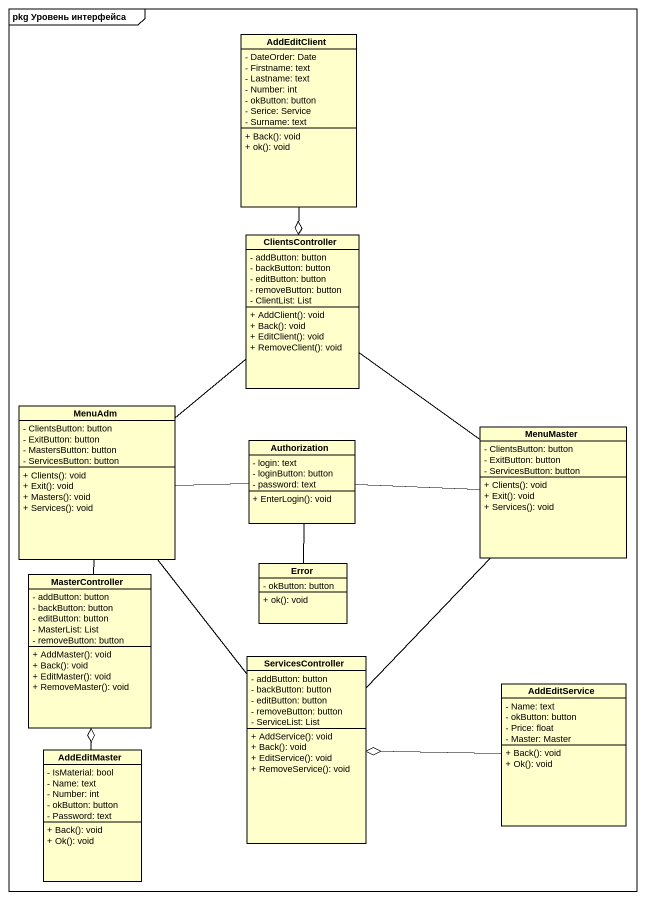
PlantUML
@startuml
mainframe pkg Уровень интерфейса
hide circle
hide empty members
skinparam classAttributeIconSize 0
class AddEditClient {
  - DateOrder: Date
  - Firstname: text
  - Lastname: text
  - Number: int
  - okButton: button
  - Serice: Service
  - Surname: text
  + Back(): void
  + ok(): void
}
class ClientsController {
  - addButton: button
  - backButton: button
  - editButton: button
  - removeButton: button
  - ClientList: List
  + AddClient(): void
  + Back(): void
  + EditClient(): void
  + RemoveClient(): void
}
class MenuAdm {
  - ClientsButton: button
  - ExitButton: button
  - MastersButton: button
  - ServicesButton: button
  + Clients(): void
  + Exit(): void
  + Masters(): void
  + Services(): void
}
class Authorization {
  - login: text
  - loginButton: button
  - password: text
  + EnterLogin(): void
}
class MenuMaster {
  - ClientsButton: button
  - ExitButton: button
  - ServicesButton: button
  + Clients(): void
  + Exit(): void
  + Services(): void
}
class MasterController {
  - addButton: button
  - backButton: button
  - editButton: button
  - MasterList: List
  - removeButton: button
  + AddMaster(): void
  + Back(): void
  + EditMaster(): void
  + RemoveMaster(): void
}
class Error {
  - okButton: button
  + ok(): void
}
class ServicesController {
  - addButton: button
  - backButton: button
  - editButton: button
  - removeButton: button
  - ServiceList: List
  + AddService(): void
  + Back(): void
  + EditService(): void
  + RemoveService(): void
}
class AddEditService {
  - Name: text
  - okButton: button
  - Price: float
  - Master: Master
  + Back(): void
  + Ok(): void
}
class AddEditMaster {
  - IsMaterial: bool
  - Name: text
  - Number: int
  - okButton: button
  - Password: text
  + Back(): void
  + Ok(): void
}
AddEditClient --o ClientsController
ClientsController -- MenuMaster
MenuAdm -up- ClientsController
MenuAdm -right- Authorization
MenuAdm -- MasterController
Authorization -right- MenuMaster
Authorization -- Error
MenuMaster -- ServicesController
ServicesController -up- MenuAdm
AddEditService -left-o ServicesController
AddEditMaster -up-o MasterController
@enduml
